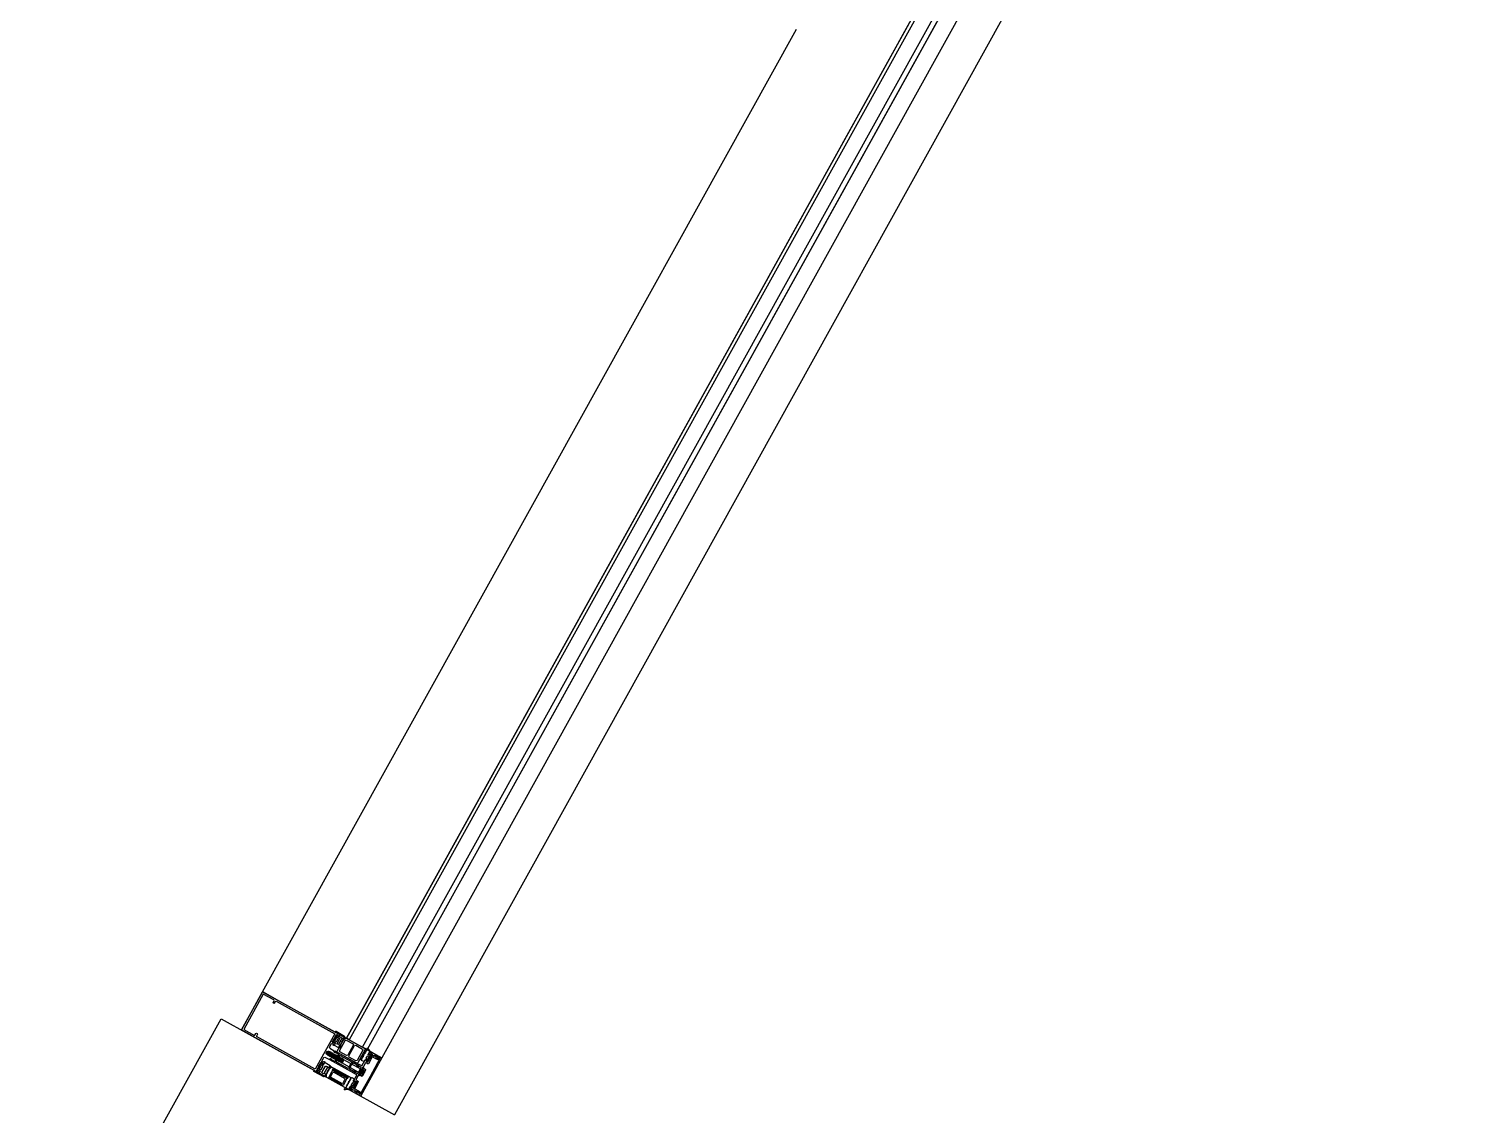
# Model space of a CAD drawing. Header units: metres. Extents: x 3.2 to 22.3, y 0.7 to 22.8.
# Drawn here: x 14.85 to 15.528, y 9.702 to 10.209 of the extents above; entities that cross this region are included whole.
import ezdxf

# ---------------------------------------------------------------- set-up
doc = ezdxf.new("R2010")
doc.units = ezdxf.units.M
doc.layers.add('ARREDI', color=9, linetype='Continuous')
doc.layers.add('PARETI_STRUTTURE', color=7, linetype='Continuous')

msp = doc.modelspace()

# ---------------------------------------------------------------- linework, layer by layer
at = {"layer": 'ARREDI'}
for points in [[(14.99807, 9.73756), (15.49622, 10.6362), (15.4976, 10.63544), (14.99944, 9.7368)], [(15.00564, 9.73336), (15.5038, 10.632), (15.50587, 10.63085), (15.00771, 9.73222)], [(14.9939, 9.73087), (14.99375, 9.73141), (14.99718, 9.73761), (14.99772, 9.73776), (15.00668, 9.7328), (15.00683, 9.73226), (15.00339, 9.72607), (15.00286, 9.72591)], [(14.99504, 9.73901), (14.99496, 9.73927)], [(14.98953, 9.72991), (14.98977, 9.73021), (14.98989, 9.73037), (14.98977, 9.73021)], [(14.99114, 9.73026), (14.99108, 9.73021), (14.991, 9.73011), (14.99092, 9.73), (14.99076, 9.72979), (14.99067, 9.72965), (14.99058, 9.72955), (14.99053, 9.72948), (14.99047, 9.72943)], [(14.99749, 9.73653), (14.99803, 9.73668), (15.00121, 9.73492), (15.00136, 9.73439), (14.99868, 9.72955), (14.99815, 9.72941), (14.99497, 9.73117), (14.99482, 9.73171)], [(14.99937, 9.72874), (14.9992, 9.72926), (15.00188, 9.7341), (15.00242, 9.73426), (15.00561, 9.73249), (15.00576, 9.73195), (15.00309, 9.72713), (15.00255, 9.72698)], [(14.9955, 9.72784), (14.99544, 9.72776), (14.99537, 9.72769), (14.99526, 9.72754), (14.99511, 9.72734), (14.99501, 9.72722), (14.99494, 9.72713), (14.99488, 9.72706)], [(14.9969, 9.7275), (14.99606, 9.72596)], [(14.99629, 9.72665), (14.9962, 9.72654), (14.99634, 9.72673), (14.99647, 9.72691), (14.99657, 9.72704), (14.99643, 9.72683)], [(15.00606, 9.72366), (15.00602, 9.72349), (15.00609, 9.72338), (15.00602, 9.72349)], [(15.00609, 9.72338), (15.00702, 9.72287)], [(14.99789, 9.71922), (14.99812, 9.71841), (14.9965, 9.71548), (14.98982, 9.71919), (14.99144, 9.72212), (14.99224, 9.72234)], [(14.99726, 9.71889), (14.99741, 9.71835), (14.99627, 9.71629), (14.99062, 9.71942), (14.99176, 9.72149), (14.9923, 9.72164)], [(15.00442, 9.72036), (15.00429, 9.72036), (15.00417, 9.72023), (15.00429, 9.72036)], [(15.00487, 9.72117), (15.00474, 9.72119), (15.00465, 9.72109), (15.00474, 9.72119)], [(15.00559, 9.7228), (15.00556, 9.72266), (15.00565, 9.72256), (15.00556, 9.72266)], [(15.00558, 9.72187), (15.00632, 9.72151)], [(15.00559, 9.7228), (15.00562, 9.72275), (15.0057, 9.72269), (15.00562, 9.72275)], [(15.00664, 9.72217), (15.00571, 9.72268)]]:
    msp.add_lwpolyline(points, close=True, dxfattribs=at)
for points in [[(14.94915, 9.74148), (14.95889, 9.75905)], [(14.96396, 9.754), (14.96388, 9.75426), (14.96435, 9.75512), (14.96428, 9.75538), (14.95928, 9.75816), (14.95013, 9.74162), (14.95512, 9.73886), (14.95538, 9.73894), (14.95587, 9.7398)], [(14.95889, 9.75905), (14.95915, 9.75913)], [(14.95915, 9.75913), (14.96552, 9.7556), (14.9929, 9.74042)], [(14.96456, 9.75388), (14.9643, 9.7538), (14.96395, 9.754)], [(14.96456, 9.75387), (14.96505, 9.75473), (14.96531, 9.75481), (14.99269, 9.73963)], [(14.94923, 9.74123), (14.94915, 9.74149)], [(14.9556, 9.7377), (14.94923, 9.74122)], [(14.98297, 9.72251), (14.9556, 9.73769)], [(14.95587, 9.73979), (14.95613, 9.73987), (14.95648, 9.73968)], [(14.95647, 9.73968), (14.95655, 9.73941), (14.95608, 9.73855), (14.95615, 9.73829)], [(14.98353, 9.72311), (14.95615, 9.73829)], [(14.99269, 9.73964), (14.98352, 9.72311)], [(14.99152, 9.73551), (14.99148, 9.73568), (14.99244, 9.7374), (14.9924, 9.73752), (14.99252, 9.73757), (14.99348, 9.73929)], [(14.9921, 9.73559), (14.99225, 9.73648), (14.99321, 9.73821), (14.99387, 9.7388)], [(14.99275, 9.73631), (14.99362, 9.73787)], [(14.99496, 9.73927), (14.9929, 9.74043), (14.99307, 9.74073)], [(14.99306, 9.74074), (14.99323, 9.74078)], [(14.99322, 9.74078), (14.99725, 9.73855)], [(14.99429, 9.7375), (14.99343, 9.73594)], [(14.99348, 9.73929), (14.99364, 9.73933), (14.9943, 9.73897)], [(14.99362, 9.73786), (14.99388, 9.73794)], [(14.99377, 9.73481), (14.99369, 9.73507), (14.99533, 9.73804)], [(14.99387, 9.7388), (14.99406, 9.73866)], [(14.99388, 9.73794), (14.99421, 9.73776)], [(14.99504, 9.73901), (14.99473, 9.73847), (14.99468, 9.73825), (14.99462, 9.73818), (14.99451, 9.73818), (14.99396, 9.73848), (14.99405, 9.73866)], [(14.9943, 9.73898), (14.99434, 9.73881), (14.99415, 9.73846), (14.99458, 9.73836)], [(14.99421, 9.73776), (14.99429, 9.73749)], [(14.99596, 9.73791), (14.99604, 9.73764), (14.9944, 9.73467)], [(14.9947, 9.73842), (14.99458, 9.73836)], [(14.99504, 9.739), (14.99471, 9.73842)], [(14.99534, 9.73803), (14.9956, 9.73811), (14.99596, 9.7379)], [(14.99651, 9.73707), (14.99635, 9.73728), (14.99682, 9.73764), (14.99696, 9.73778), (14.9973, 9.73839)], [(14.99644, 9.73646), (14.99641, 9.73661), (14.99776, 9.73741)], [(14.9965, 9.73708), (14.99758, 9.73771)], [(14.99725, 9.73855), (14.9973, 9.73839)], [(14.99758, 9.73772), (14.99776, 9.73741)], [(14.99539, 9.7282), (14.99576, 9.72838), (14.99593, 9.72779), (14.99573, 9.72822), (14.9957, 9.72815), (14.99567, 9.72807), (14.99559, 9.72787), (14.99555, 9.72776), (14.99543, 9.72752), (14.99528, 9.72716), (14.99518, 9.72694), (14.99514, 9.72683), (14.9951, 9.72673), (14.99507, 9.72663), (14.99503, 9.72655), (14.995, 9.72648), (14.995, 9.72633), (14.99509, 9.72643), (14.99559, 9.72711), (14.99502, 9.7263), (14.99508, 9.72636), (14.99517, 9.72647), (14.99569, 9.72719), (14.99541, 9.72679), (14.99621, 9.72799), (14.9962, 9.72787), (14.99614, 9.72782), (14.99608, 9.72775), (14.99603, 9.72766), (14.99593, 9.72754), (14.99583, 9.72739), (14.99569, 9.72719), (14.99587, 9.72752), (14.99598, 9.72768), (14.99605, 9.72777), (14.99612, 9.72786), (14.99587, 9.72773), (14.99583, 9.72767), (14.99577, 9.72761), (14.99561, 9.72741), (14.99546, 9.7272), (14.99536, 9.72708), (14.99527, 9.72697), (14.99522, 9.7269), (14.99498, 9.72671), (14.99435, 9.72706), (14.99373, 9.72741), (14.9931, 9.72775), (14.99284, 9.72818), (14.99295, 9.72851), (14.99305, 9.72875), (14.99317, 9.72912), (14.99322, 9.72931), (14.99324, 9.72939), (14.99353, 9.72923), (14.99263, 9.72779), (14.99274, 9.72793), (14.99279, 9.72802), (14.99286, 9.7281), (14.99293, 9.7282), (14.99307, 9.72841), (14.99329, 9.72872), (14.99345, 9.72893), (14.99352, 9.72903), (14.99363, 9.7292), (14.99368, 9.72927), (14.99374, 9.72932), (14.99333, 9.72906), (14.99329, 9.729), (14.99322, 9.72892), (14.99312, 9.72881), (14.99299, 9.72861), (14.99287, 9.72847), (14.99281, 9.72838), (14.99274, 9.72831), (14.99247, 9.72833), (14.99334, 9.72786), (14.99322, 9.7276), (14.99324, 9.72749), (14.99278, 9.72665), (14.99264, 9.72661), (14.9911, 9.72746), (14.99282, 9.72673), (14.99318, 9.72738), (14.99311, 9.72765), (14.9927, 9.72788), (14.99252, 9.72776), (14.99253, 9.72798), (14.99207, 9.72823), (14.99189, 9.7281), (14.99191, 9.72831), (14.99146, 9.72856), (14.99128, 9.72844), (14.99128, 9.72866), (14.99084, 9.72891), (14.99066, 9.72878), (14.99067, 9.72901), (14.99021, 9.72926), (14.99003, 9.72913), (14.99005, 9.72935), (14.9896, 9.7296), (14.98942, 9.72948), (14.98942, 9.72969), (14.98881, 9.73003), (14.98866, 9.73058), (14.98907, 9.73133), (14.9896, 9.73148), (14.98992, 9.73131), (14.9901, 9.73144), (14.99009, 9.73121), (14.99053, 9.73096), (14.99073, 9.73109), (14.99071, 9.73087), (14.99116, 9.73062), (14.99134, 9.73074), (14.99132, 9.73053), (14.99178, 9.73028), (14.99196, 9.73041), (14.99195, 9.73019), (14.99239, 9.72994), (14.99257, 9.73006), (14.99257, 9.72984), (14.99302, 9.72959), (14.9932, 9.72971), (14.99318, 9.72949), (14.99364, 9.72924), (14.99382, 9.72937), (14.99385, 9.72897), (14.99385, 9.72904), (14.99416, 9.72888)], [(14.98874, 9.73015), (14.98915, 9.73089), (14.98945, 9.7314), (14.98949, 9.73148), (14.98915, 9.73089), (14.98872, 9.73103), (14.98949, 9.73148), (14.98995, 9.73123)], [(14.98874, 9.73015), (14.98873, 9.73103), (14.98949, 9.73149)], [(14.98999, 9.73116), (14.98996, 9.73123), (14.98992, 9.73114), (14.98921, 9.72988), (14.98874, 9.73014), (14.98873, 9.73103)], [(14.98996, 9.73123), (14.98992, 9.73115), (14.98921, 9.72988), (14.98874, 9.73015), (14.98945, 9.73141), (14.98949, 9.73149), (14.98999, 9.7312), (14.99036, 9.73098)], [(14.98915, 9.73089), (14.9894, 9.73022)], [(14.98957, 9.72979), (14.98951, 9.72994), (14.98947, 9.73004), (14.9894, 9.73022), (14.98996, 9.73123)], [(14.98947, 9.73004), (14.98953, 9.73018), (14.9896, 9.73035), (14.98969, 9.73057), (14.98979, 9.73078), (14.98983, 9.73089), (14.9899, 9.73096)], [(14.98985, 9.73081), (14.98986, 9.73074), (14.98982, 9.73063), (14.98975, 9.73047), (14.98959, 9.73003), (14.98967, 9.73033), (14.98977, 9.73058), (14.98981, 9.7307)], [(14.98999, 9.72948), (14.98964, 9.72968), (14.99036, 9.73098), (14.99032, 9.7309)], [(14.98995, 9.73089), (14.98989, 9.73069), (14.98984, 9.73053), (14.98977, 9.73031), (14.98974, 9.73019), (14.98968, 9.73)], [(14.98973, 9.72987), (14.9898, 9.72996), (14.99026, 9.73063), (14.99047, 9.73092), (14.99058, 9.73106)], [(14.99061, 9.73103), (14.99056, 9.73098), (14.9905, 9.7309), (14.99043, 9.73081), (14.9903, 9.73062), (14.98984, 9.72995), (14.98973, 9.72987)], [(14.98996, 9.73117), (14.98998, 9.73107), (14.98996, 9.73114), (14.98997, 9.73104), (14.98996, 9.73111), (14.98996, 9.731), (14.98994, 9.73109), (14.98996, 9.73096), (14.98993, 9.73104), (14.98993, 9.73092), (14.98991, 9.731), (14.9899, 9.73084), (14.98986, 9.73074), (14.98989, 9.73091), (14.98987, 9.731), (14.9899, 9.73106)], [(14.98989, 9.73036), (14.9901, 9.73064), (14.99015, 9.73071), (14.99021, 9.73077), (14.99028, 9.73085)], [(14.99002, 9.73053), (14.98989, 9.73037)], [(14.98996, 9.73123), (14.99036, 9.73098), (14.99032, 9.73089)], [(14.99058, 9.73068), (14.99052, 9.73062), (14.99048, 9.73056), (14.9904, 9.73047), (14.99033, 9.73037), (14.99018, 9.73018), (14.99007, 9.73003), (14.98998, 9.72993)], [(14.99, 9.72918), (14.99002, 9.72925), (14.99005, 9.72932), (14.99009, 9.7294), (14.99011, 9.7295), (14.99016, 9.72959), (14.9902, 9.72971), (14.9903, 9.72993), (14.99046, 9.73029), (14.99056, 9.73052), (14.9906, 9.73062), (14.99064, 9.73073), (14.99067, 9.73083), (14.99071, 9.73091), (14.99074, 9.73098)], [(14.9901, 9.73064), (14.99002, 9.73053)], [(14.99021, 9.73078), (14.9901, 9.73064)], [(14.99012, 9.7292), (14.99016, 9.72927), (14.99023, 9.72936), (14.99028, 9.72944), (14.99042, 9.72963), (14.99058, 9.72984), (14.99088, 9.73029), (14.99109, 9.73058), (14.9912, 9.73072)], [(14.9912, 9.73065), (14.99114, 9.73058), (14.99107, 9.7305), (14.99102, 9.7304), (14.99095, 9.73031), (14.9908, 9.7301), (14.99057, 9.72978), (14.99037, 9.72949), (14.99031, 9.72939), (14.99024, 9.72932), (14.99019, 9.72924), (14.99014, 9.72918)], [(14.99088, 9.73049), (14.99084, 9.73044), (14.99079, 9.73037), (14.99062, 9.73017), (14.99047, 9.72996), (14.99037, 9.72983), (14.99029, 9.72973), (14.99023, 9.72966), (14.99018, 9.7296)], [(14.99035, 9.73282), (14.9902, 9.73336), (14.99111, 9.73501)], [(14.99028, 9.73085), (14.99021, 9.73078)], [(14.99034, 9.73283), (14.9924, 9.73169)], [(14.99069, 9.73052), (14.99059, 9.73023), (14.99051, 9.73002), (14.99044, 9.72983), (14.99034, 9.72954)], [(14.99069, 9.73118), (14.9904, 9.73096)], [(14.99063, 9.72883), (14.99064, 9.7289), (14.99067, 9.72897), (14.99071, 9.72905), (14.99074, 9.72915), (14.99078, 9.72925), (14.99082, 9.72936), (14.99092, 9.72958), (14.99108, 9.72994), (14.99118, 9.73018), (14.99122, 9.73029), (14.99131, 9.73048), (14.99133, 9.73057)], [(14.99073, 9.73073), (14.99078, 9.73114)], [(14.99073, 9.7307), (14.99073, 9.73077), (14.99104, 9.73061)], [(14.99189, 9.72862), (14.99176, 9.72991), (14.99171, 9.72986), (14.99162, 9.72976), (14.99154, 9.72965), (14.99139, 9.72944), (14.99129, 9.72932), (14.99121, 9.72921), (14.99115, 9.72914), (14.99081, 9.72889), (14.99092, 9.72905), (14.99099, 9.72914), (14.99106, 9.72923), (14.9912, 9.72944), (14.99142, 9.72976), (14.99158, 9.72997), (14.99165, 9.73007), (14.99176, 9.73023), (14.99181, 9.7303), (14.99187, 9.73036), (14.99146, 9.73009), (14.99141, 9.73002), (14.99124, 9.72983), (14.99109, 9.72962), (14.99099, 9.72949), (14.99091, 9.72938), (14.99085, 9.72931), (14.99074, 9.72886), (14.9908, 9.72893), (14.99091, 9.72909), (14.99098, 9.72919), (14.99106, 9.72929), (14.9912, 9.72951), (14.99137, 9.72973), (14.99151, 9.72994), (14.99159, 9.73005), (14.99164, 9.73014), (14.99171, 9.73023), (14.99198, 9.73003), (14.99198, 9.73001), (14.99198, 9.73008), (14.99227, 9.72992), (14.99256, 9.73015)], [(14.99104, 9.73061), (14.99095, 9.73055)], [(14.99131, 9.73018), (14.99128, 9.7301), (14.99124, 9.72998), (14.99119, 9.72982), (14.9911, 9.72958), (14.99103, 9.72941), (14.99099, 9.72929), (14.99096, 9.72922), (14.99095, 9.72914)], [(14.99131, 9.73084), (14.99102, 9.73061)], [(14.99111, 9.73503), (14.99128, 9.73507), (14.99186, 9.73475)], [(14.9912, 9.73065), (14.99129, 9.73076)], [(14.99125, 9.72849), (14.99126, 9.72856), (14.99129, 9.72862), (14.99133, 9.72871), (14.99136, 9.72881), (14.9914, 9.7289), (14.99146, 9.72901), (14.99156, 9.72925), (14.99171, 9.7296), (14.99181, 9.72983), (14.99185, 9.72994), (14.99189, 9.73004), (14.99192, 9.73014), (14.99196, 9.73022), (14.99199, 9.73029)], [(14.99136, 9.73065), (14.99133, 9.73056)], [(14.99136, 9.73038), (14.9914, 9.7308)], [(14.99136, 9.73034), (14.99136, 9.73043), (14.99166, 9.73026)], [(14.99235, 9.7352), (14.99218, 9.73515), (14.99153, 9.73551)], [(14.99167, 9.73026), (14.99157, 9.73021)], [(14.99194, 9.73049), (14.99165, 9.73027)], [(14.99187, 9.73474), (14.99191, 9.73459), (14.9918, 9.73438)], [(14.99184, 9.73422), (14.9918, 9.73437)], [(14.99215, 9.73405), (14.99185, 9.73421)], [(14.99232, 9.73552), (14.9921, 9.7356)], [(14.99232, 9.73409), (14.99215, 9.73405)], [(14.99229, 9.73125), (14.99231, 9.73132), (14.99243, 9.73156)], [(14.99237, 9.73123), (14.99236, 9.73102), (14.9923, 9.73124)], [(14.99287, 9.73509), (14.99231, 9.73409)], [(14.99232, 9.73552), (14.99242, 9.73569), (14.99297, 9.73538), (14.99301, 9.73533), (14.993, 9.73522), (14.99285, 9.73505), (14.99247, 9.73438)], [(14.99235, 9.73519), (14.99253, 9.73554), (14.99285, 9.73524)], [(14.9924, 9.73097), (14.99236, 9.73102)], [(14.99237, 9.73123), (14.99238, 9.7313)], [(14.99238, 9.7313), (14.9925, 9.73152)], [(14.9924, 9.7317), (14.99244, 9.73156)], [(14.99269, 9.73083), (14.99262, 9.73085), (14.9924, 9.73097), (14.99267, 9.73087)], [(14.99256, 9.73413), (14.99248, 9.73439)], [(14.9925, 9.73152), (14.99264, 9.73156)], [(14.99474, 9.73436), (14.99468, 9.73378), (14.99464, 9.73358), (14.99443, 9.73322), (14.99426, 9.73318), (14.99255, 9.73412)], [(14.99263, 9.73156), (15.0038, 9.72537)], [(14.99273, 9.73086), (14.99266, 9.73087)], [(14.99294, 9.73091), (14.99271, 9.73084), (14.99293, 9.73092)], [(14.99284, 9.73605), (14.99276, 9.73632)], [(14.99317, 9.73587), (14.99283, 9.73605)], [(14.99284, 9.73523), (14.99287, 9.73509)], [(14.99293, 9.73093), (14.993, 9.73091)], [(14.99295, 9.73091), (14.99302, 9.7309)], [(14.99407, 9.72741), (14.99408, 9.72749), (14.99411, 9.72756), (14.99415, 9.72769), (14.99422, 9.72785), (14.9943, 9.72809), (14.99436, 9.72826), (14.9944, 9.72837), (14.99447, 9.72862), (14.99447, 9.7287), (14.9951, 9.72856), (14.99507, 9.72849), (14.99503, 9.72841), (14.99501, 9.72831), (14.99496, 9.72822), (14.99492, 9.72811), (14.99482, 9.72787), (14.99467, 9.72752), (14.99457, 9.72729), (14.99452, 9.72717), (14.99448, 9.72708), (14.99445, 9.72698), (14.99441, 9.7269), (14.99438, 9.72683), (14.99432, 9.72665), (14.99431, 9.72669), (14.9944, 9.72665), (14.995, 9.72689), (14.99488, 9.72819), (14.99483, 9.72812), (14.99475, 9.72803), (14.99466, 9.72792), (14.99451, 9.72772), (14.9944, 9.72758), (14.99433, 9.72749), (14.99427, 9.72742), (14.99388, 9.72711), (14.99394, 9.72717), (14.99399, 9.72724), (14.99405, 9.72732), (14.99419, 9.72751), (14.99433, 9.72772), (14.99455, 9.72804), (14.99462, 9.72842), (14.99458, 9.72836), (14.99453, 9.7283), (14.99436, 9.7281), (14.99421, 9.72789), (14.99411, 9.72777), (14.99403, 9.72766), (14.99397, 9.72759), (14.99386, 9.72713), (14.99391, 9.7272), (14.99402, 9.72737), (14.99409, 9.72746), (14.99418, 9.72756), (14.99432, 9.72778), (14.99448, 9.72801), (14.99462, 9.72821), (14.9947, 9.72832), (14.99476, 9.72841), (14.99483, 9.72851), (14.99445, 9.72845), (14.99411, 9.72865), (14.99447, 9.72865), (14.99443, 9.72911), (14.99427, 9.72935), (14.99446, 9.7301), (14.99302, 9.7309), (14.99455, 9.73006), (14.99459, 9.72992), (14.99413, 9.72907), (14.99402, 9.72904), (14.99323, 9.72948), (14.993, 9.72928), (14.99323, 9.72934), (14.99318, 9.7298), (14.993, 9.72928), (14.99385, 9.72926), (14.9938, 9.7291), (14.99371, 9.7289), (14.99367, 9.72879), (14.99357, 9.72857), (14.99342, 9.72821), (14.99332, 9.72797), (14.99327, 9.72787), (14.99324, 9.72776), (14.9932, 9.72768), (14.99317, 9.72758), (14.99347, 9.72783), (14.99365, 9.72837), (14.99372, 9.72853), (14.99364, 9.72889), (14.99359, 9.72884), (14.99352, 9.72875), (14.99342, 9.72863), (14.99328, 9.72843), (14.99317, 9.7283), (14.9931, 9.7282), (14.99303, 9.72813), (14.99299, 9.72807), (14.99441, 9.72903), (14.99436, 9.72898), (14.99431, 9.72892), (14.99425, 9.72885), (14.99413, 9.72868), (14.99406, 9.72858), (14.99392, 9.72837), (14.9937, 9.72805), (14.99355, 9.72785), (14.99348, 9.72776), (14.99342, 9.72766), (14.99336, 9.72758), (14.99331, 9.72751), (14.99324, 9.72748), (14.99328, 9.72755), (14.99335, 9.72763), (14.9934, 9.72771), (14.99354, 9.72791), (14.99369, 9.72811), (14.994, 9.72856), (14.99407, 9.72867), (14.99414, 9.72875), (14.99421, 9.72885), (14.99427, 9.72935), (14.99401, 9.72927)], [(14.99343, 9.73595), (14.99316, 9.73587)], [(14.9944, 9.73468), (14.99413, 9.7346), (14.99377, 9.73481)], [(14.99474, 9.73436), (14.99499, 9.73435), (14.99502, 9.73309)], [(14.99538, 9.73311), (14.99502, 9.73309)], [(14.99533, 9.73467), (14.99537, 9.7331)], [(14.99534, 9.73467), (14.99548, 9.73472), (14.99562, 9.73477)], [(14.99571, 9.73494), (14.99561, 9.73476)], [(14.99567, 9.73507), (14.99563, 9.73521), (14.99573, 9.73538)], [(14.99567, 9.73508), (14.99571, 9.73494)], [(14.99572, 9.73538), (14.99586, 9.73542), (14.996, 9.73546)], [(14.996, 9.73546), (14.99604, 9.73554), (14.99609, 9.73563)], [(14.99606, 9.73576), (14.99601, 9.7359), (14.99611, 9.73607)], [(14.99605, 9.73577), (14.99609, 9.73563)], [(14.99611, 9.73607), (14.99624, 9.73611), (14.99638, 9.73615)], [(14.99648, 9.73633), (14.99638, 9.73615)], [(14.99644, 9.73647), (14.99648, 9.73633)], [(15.00624, 9.72999), (15.00634, 9.73016)], [(15.00661, 9.73024), (15.00647, 9.7302), (15.00634, 9.73016)], [(15.00666, 9.73055), (15.0067, 9.73041), (15.00661, 9.73024)], [(15.00662, 9.73068), (15.00672, 9.73085)], [(15.00667, 9.73054), (15.00663, 9.73068)], [(15.00672, 9.73084), (15.00686, 9.73089), (15.007, 9.73093)], [(15.00704, 9.73124), (15.00709, 9.7311), (15.00699, 9.73093)], [(15.00701, 9.73137), (15.0071, 9.73154)], [(15.00705, 9.73123), (15.00701, 9.73136)], [(15.0071, 9.73153), (15.00724, 9.73157), (15.00738, 9.73162)], [(15.00751, 9.73201), (15.00747, 9.73179), (15.00737, 9.73162)], [(15.00752, 9.73201), (15.00791, 9.73308)], [(15.00791, 9.73307), (15.00813, 9.7331), (15.00837, 9.73224), (15.00894, 9.73155)], [(15.00892, 9.72974), (15.00881, 9.72953), (15.00826, 9.72984), (15.0082, 9.72994), (15.00821, 9.73002), (15.00838, 9.73017), (15.00899, 9.7313)], [(15.00833, 9.73011), (15.00866, 9.7307)], [(15.00867, 9.7307), (15.00893, 9.73077)], [(15.01081, 9.72929), (15.01071, 9.72935), (15.00981, 9.73046), (15.00884, 9.731), (15.00909, 9.73145), (15.01452, 9.72843)], [(15.01084, 9.72921), (15.01067, 9.72928), (15.00973, 9.73032), (15.00892, 9.73077)], [(15.00894, 9.73155), (15.009, 9.7313)], [(14.98428, 9.72245), (14.98424, 9.72262), (14.9852, 9.72434), (14.98516, 9.72447), (14.98528, 9.72451), (14.98624, 9.72623)], [(14.98508, 9.72247), (14.98486, 9.72254), (14.98501, 9.72343), (14.98596, 9.72515), (14.98664, 9.72575)], [(14.98551, 9.72325), (14.98637, 9.72481)], [(14.98705, 9.72444), (14.98619, 9.72288)], [(14.98624, 9.72623), (14.9864, 9.72627), (14.98706, 9.72591)], [(14.98638, 9.7248), (14.98664, 9.72489)], [(14.98665, 9.72672), (14.98661, 9.72688), (14.98752, 9.72854)], [(14.98663, 9.72574), (14.98681, 9.7256), (14.98671, 9.72543), (14.98727, 9.72513), (14.98735, 9.72512), (14.98744, 9.72518), (14.98749, 9.72541)], [(14.98664, 9.72488), (14.98697, 9.7247)], [(14.98739, 9.72644), (14.98724, 9.7264), (14.98665, 9.72672)], [(14.98668, 9.72149), (14.98832, 9.72446)], [(14.98706, 9.72592), (14.9871, 9.72575), (14.98691, 9.7254), (14.98734, 9.72531)], [(14.98696, 9.7247), (14.98705, 9.72444)], [(14.98747, 9.72536), (14.98734, 9.7253)], [(14.98739, 9.72644), (14.98752, 9.72665)], [(14.98802, 9.72636), (14.98747, 9.72536), (14.98786, 9.72607)], [(14.98752, 9.72854), (14.98806, 9.72869), (14.99011, 9.72756)], [(14.98752, 9.72665), (14.98768, 9.72669)], [(14.98918, 9.72399), (14.98754, 9.72102)], [(14.98768, 9.72669), (14.98798, 9.72652)], [(14.98786, 9.72606), (14.98812, 9.72614), (14.99053, 9.72481), (14.99058, 9.72466), (14.99037, 9.72428), (14.99024, 9.72414), (14.98976, 9.72378)], [(14.98799, 9.72653), (14.98803, 9.72636)], [(14.98832, 9.72446), (14.98859, 9.72454)], [(14.98859, 9.72455), (14.9891, 9.72425)], [(14.9891, 9.72425), (14.98918, 9.72399)], [(14.98941, 9.72979), (14.98921, 9.72988), (14.98941, 9.72979), (14.98941, 9.72946)], [(14.98964, 9.72967), (14.98945, 9.72947), (14.98938, 9.72947)], [(14.98957, 9.72979), (14.98956, 9.72969), (14.98941, 9.72946)], [(14.98954, 9.72956), (14.98945, 9.72947)], [(14.98972, 9.72986), (14.98951, 9.72958), (14.98953, 9.72992)], [(14.98959, 9.73004), (14.98953, 9.72988), (14.98957, 9.73011)], [(14.98998, 9.72993), (14.98982, 9.72976), (14.98955, 9.72956)], [(14.98976, 9.72984), (14.98955, 9.72957)], [(14.98983, 9.72976), (14.98976, 9.7297), (14.98969, 9.72965)], [(14.98991, 9.72358), (14.98977, 9.72379)], [(14.98991, 9.72359), (14.991, 9.72422), (14.99118, 9.72392), (14.98983, 9.72311)], [(14.98999, 9.72952), (14.98995, 9.72911)], [(14.99003, 9.72907), (14.98996, 9.72907)], [(14.99003, 9.72907), (14.99033, 9.72929)], [(14.99025, 9.7276), (14.99011, 9.72756)], [(14.99037, 9.72783), (14.99024, 9.7276)], [(14.99061, 9.72913), (14.99031, 9.7293)], [(14.99031, 9.72756), (14.99043, 9.72779)], [(14.99035, 9.72742), (14.99031, 9.72756)], [(15.00151, 9.72125), (14.99035, 9.72743)], [(14.99038, 9.72784), (14.99043, 9.72788), (14.99065, 9.72795), (14.99049, 9.72784)], [(14.99044, 9.72779), (14.99049, 9.72783)], [(14.99061, 9.72918), (14.99057, 9.72876)], [(14.99065, 9.72872), (14.99058, 9.72872)], [(14.99066, 9.72872), (14.99095, 9.72894)], [(14.99066, 9.72795), (14.99073, 9.72793), (14.99099, 9.72775)], [(14.99077, 9.72883), (14.99081, 9.72889)], [(14.99124, 9.72879), (14.99093, 9.72895)], [(14.99106, 9.72752), (14.99099, 9.72776)], [(14.9911, 9.72746), (14.99106, 9.72751)], [(14.99124, 9.72883), (14.9912, 9.72842)], [(14.99127, 9.72837), (14.9912, 9.72837)], [(14.99161, 9.72997), (14.99159, 9.72987), (14.99153, 9.72973), (14.99148, 9.72957), (14.99139, 9.72934), (14.99134, 9.72921), (14.99131, 9.72911), (14.99128, 9.72902)], [(14.99128, 9.72838), (14.99157, 9.7286)], [(14.99138, 9.72848), (14.99144, 9.72855)], [(14.99213, 9.7298), (14.99209, 9.72975), (14.99203, 9.72968), (14.99187, 9.72948), (14.99171, 9.72927), (14.99162, 9.72915), (14.99153, 9.72904), (14.99148, 9.72897), (14.99142, 9.72891)], [(14.99145, 9.72855), (14.99149, 9.72862), (14.99156, 9.7287), (14.99161, 9.72879), (14.99168, 9.72888), (14.99182, 9.72909), (14.99206, 9.72941), (14.9922, 9.72962), (14.99226, 9.72972)], [(14.99898, 9.71972), (14.99836, 9.71861), (14.99813, 9.71941), (14.99228, 9.72266), (14.99148, 9.72244), (14.9921, 9.72355)], [(14.99186, 9.72844), (14.99156, 9.72861)], [(14.99192, 9.72979), (14.99189, 9.72969), (14.99184, 9.72956), (14.99178, 9.72938), (14.99164, 9.72904), (14.99161, 9.72894), (14.99159, 9.72886)], [(14.99239, 9.72957), (14.99233, 9.72951), (14.99226, 9.72942), (14.99216, 9.72931), (14.99201, 9.7291), (14.99191, 9.72896), (14.99183, 9.72886), (14.99178, 9.72879), (14.99172, 9.72874)], [(14.99186, 9.72849), (14.99182, 9.72807)], [(14.9919, 9.72803), (14.99183, 9.72803)], [(14.99187, 9.72814), (14.99189, 9.72821), (14.99191, 9.72828), (14.99196, 9.72836), (14.99198, 9.72846), (14.99203, 9.72856), (14.99207, 9.72867), (14.99216, 9.72889), (14.99232, 9.72925), (14.99243, 9.72949), (14.99247, 9.7296), (14.99255, 9.72979), (14.99258, 9.72988), (14.99261, 9.72995)], [(14.9919, 9.72803), (14.9922, 9.72825)], [(14.99199, 9.72817), (14.99204, 9.72824), (14.99215, 9.7284), (14.99222, 9.7285), (14.99231, 9.7286), (14.99245, 9.72882), (14.99261, 9.72904), (14.99275, 9.72925), (14.99283, 9.72936), (14.99289, 9.72944), (14.99296, 9.72954), (14.99307, 9.72968)], [(14.99201, 9.72815), (14.99207, 9.72822)], [(14.99201, 9.7234), (14.9989, 9.71958)], [(14.99276, 9.72946), (14.99271, 9.7294), (14.99266, 9.72933), (14.99249, 9.72914), (14.99234, 9.72893), (14.99224, 9.72881), (14.99216, 9.72869), (14.9921, 9.72862), (14.99205, 9.72857)], [(14.99316, 9.72972), (14.99311, 9.72967), (14.99306, 9.72961), (14.993, 9.72954), (14.99295, 9.72946), (14.99288, 9.72937), (14.99282, 9.72928), (14.99267, 9.72907), (14.99245, 9.72875), (14.99231, 9.72854), (14.99224, 9.72844), (14.99217, 9.72836), (14.99211, 9.72828), (14.99207, 9.72822)], [(14.99899, 9.71973), (14.9921, 9.72355)], [(14.99248, 9.7281), (14.99218, 9.72826)], [(14.99229, 9.72992), (14.99219, 9.72986)], [(14.99256, 9.72949), (14.99246, 9.7292), (14.99238, 9.72899), (14.99231, 9.72879), (14.99226, 9.72867), (14.99224, 9.72857), (14.99221, 9.7285)], [(14.99253, 9.73007), (14.99249, 9.73001), (14.99244, 9.72996), (14.99238, 9.72989), (14.99227, 9.72972)], [(14.99232, 9.72825), (14.99248, 9.72833)], [(14.99242, 9.72803), (14.99233, 9.72822)], [(14.99271, 9.72885), (14.99257, 9.72868), (14.99249, 9.72857), (14.99238, 9.72843)], [(14.99322, 9.7276), (14.99243, 9.72803)], [(14.99248, 9.72814), (14.99244, 9.72773)], [(14.99323, 9.7296), (14.99321, 9.72953), (14.99318, 9.72945), (14.99309, 9.72925), (14.99305, 9.72914), (14.99296, 9.72892), (14.9928, 9.72856), (14.99271, 9.72832), (14.99265, 9.72821), (14.99261, 9.72811), (14.99258, 9.72802), (14.99254, 9.72793), (14.99251, 9.72786), (14.99245, 9.72768), (14.99282, 9.72791), (14.99261, 9.72782), (14.99348, 9.72921), (14.99385, 9.72901), (14.99381, 9.72945), (14.99323, 9.7296)], [(14.99282, 9.72674), (14.99255, 9.72665)], [(14.9926, 9.72966), (14.99261, 9.72973), (14.99291, 9.72957)], [(14.99261, 9.72969), (14.99265, 9.73011)], [(14.99271, 9.72885), (14.99284, 9.72902), (14.99292, 9.72911), (14.99303, 9.72925)], [(14.99376, 9.72698), (14.99374, 9.72711), (14.99377, 9.72716), (14.99379, 9.72723), (14.99382, 9.72732), (14.99385, 9.72741), (14.99389, 9.72751), (14.99395, 9.72762), (14.99404, 9.72786), (14.9942, 9.72822), (14.99429, 9.72846), (14.99434, 9.72855), (14.99438, 9.72866), (14.99442, 9.72875), (14.99445, 9.72884), (14.99415, 9.72869), (14.99362, 9.72788), (14.99344, 9.72756), (14.99311, 9.7278), (14.99306, 9.72738)], [(14.99314, 9.72734), (14.99307, 9.72734)], [(14.99315, 9.72753), (14.99312, 9.72745)], [(14.99386, 9.72881), (14.9939, 9.72867), (14.99397, 9.72769), (14.99438, 9.72724), (14.99503, 9.72869), (14.99499, 9.72863), (14.99493, 9.72857), (14.99487, 9.72851), (14.99482, 9.72842), (14.99476, 9.72835), (14.99395, 9.72755), (14.99344, 9.72662), (14.99342, 9.7264)], [(14.99905, 9.7234), (14.99891, 9.72336), (14.99343, 9.7264)], [(14.99373, 9.72745), (14.99369, 9.72703)], [(14.99377, 9.72699), (14.99406, 9.72722)], [(14.99502, 9.72946), (14.99445, 9.72844)], [(14.99538, 9.72799), (14.99531, 9.72789), (14.99517, 9.72768), (14.99494, 9.72736), (14.9948, 9.72716), (14.99473, 9.72706), (14.99467, 9.72697), (14.9946, 9.72689), (14.99455, 9.72682), (14.99451, 9.72677)], [(14.99456, 9.72721), (14.99462, 9.72728), (14.99469, 9.72737), (14.99477, 9.72748), (14.99491, 9.72766), (14.99502, 9.7278), (14.9951, 9.72791), (14.99517, 9.72798)], [(14.99505, 9.7281), (14.99495, 9.72781), (14.99487, 9.7276), (14.9948, 9.72741), (14.9947, 9.72712)], [(14.99505, 9.72876), (14.99476, 9.72854)], [(14.99585, 9.72614), (14.99606, 9.72597), (15.00421, 9.72144), (15.00506, 9.72298), (14.9969, 9.7275), (14.99674, 9.72756), (14.99587, 9.72752), (14.99578, 9.727), (14.99587, 9.72725), (14.99593, 9.7274), (14.99598, 9.72756), (14.99601, 9.72763), (14.99632, 9.72775), (14.9953, 9.72654), (14.99549, 9.72643), (14.99553, 9.72651), (14.99535, 9.72656), (14.9953, 9.72654), (14.99549, 9.72642), (14.996, 9.72736), (14.99591, 9.72723), (14.99577, 9.72705), (14.99567, 9.72691), (14.9956, 9.72683), (14.99549, 9.72669), (14.99559, 9.72619), (14.9956, 9.7264), (14.99584, 9.72652), (14.99591, 9.72659), (14.99624, 9.72703), (14.99635, 9.72717), (14.99645, 9.72728), (14.99662, 9.72745), (14.99657, 9.72738), (14.9965, 9.72728), (14.9964, 9.72716), (14.99627, 9.72698), (14.99607, 9.72669), (14.99594, 9.72651), (14.99586, 9.72638), (14.99579, 9.7263), (14.99588, 9.72634), (14.99603, 9.72784), (14.99565, 9.72834), (14.99561, 9.72829), (14.99555, 9.72823), (14.9955, 9.72816), (14.99539, 9.72799), (14.99502, 9.7263), (14.99498, 9.72676), (14.99501, 9.7263), (14.99494, 9.7263)], [(14.99502, 9.72945), (14.9952, 9.72947), (15.00064, 9.72645)], [(14.9951, 9.72831), (14.99514, 9.72872)], [(14.9951, 9.72827), (14.9951, 9.72835), (14.9954, 9.72819)], [(14.99541, 9.72819), (14.99531, 9.72813)], [(14.99549, 9.72642), (14.99559, 9.72634), (14.99558, 9.72608), (14.99579, 9.72606)], [(14.99562, 9.72651), (14.99563, 9.72656), (14.99566, 9.72663), (14.99568, 9.72672), (14.99573, 9.72684), (14.99579, 9.72699)], [(14.99596, 9.72622), (14.99587, 9.72612), (14.9958, 9.72606)], [(14.9961, 9.72642), (14.99597, 9.72626), (14.9959, 9.72618)], [(14.99594, 9.72622), (14.99602, 9.72629)], [(14.996, 9.72735), (14.99606, 9.72742), (14.99613, 9.7275)], [(14.99629, 9.72806), (14.99601, 9.72785)], [(14.99601, 9.72632), (14.99609, 9.72637), (14.99619, 9.72654), (14.99613, 9.72643)], [(14.99627, 9.72806), (14.99637, 9.72802), (14.99634, 9.72764)], [(14.99665, 9.72714), (14.99661, 9.72702), (14.99654, 9.72684)], [(14.99677, 9.72744), (14.99675, 9.72739), (14.99673, 9.72732), (14.99668, 9.72719), (14.99663, 9.72707), (14.99656, 9.72689)], [(14.99657, 9.72704), (14.99665, 9.72715), (14.99657, 9.72701)], [(14.99662, 9.7275), (14.99667, 9.72754)], [(14.99665, 9.72715), (14.99668, 9.72723), (14.9967, 9.7273), (14.99672, 9.72736)], [(14.99665, 9.72715), (14.9967, 9.7272), (14.99665, 9.72713)], [(14.9967, 9.72754), (14.99675, 9.7276)], [(14.99677, 9.72729), (14.99673, 9.72723)], [(14.99936, 9.72438), (14.99928, 9.72382), (14.99904, 9.72339)], [(15.00002, 9.72555), (14.99936, 9.72438)], [(14.99953, 9.72301), (14.99948, 9.72315), (14.9998, 9.72374)], [(14.99986, 9.72436), (14.99981, 9.72374)], [(15.00028, 9.72511), (14.99989, 9.7243)], [(15.00045, 9.72591), (15.00002, 9.72555)], [(15.00078, 9.7255), (15.00028, 9.72511)], [(15.00063, 9.72646), (15.00068, 9.72632), (15.00045, 9.72592)], [(15.0011, 9.72608), (15.00078, 9.72549)], [(15.0011, 9.72608), (15.00124, 9.72612), (15.00309, 9.72509)], [(15.00284, 9.72446), (15.00288, 9.72453)], [(15.00293, 9.7242), (15.00285, 9.72447)], [(15.00289, 9.72453), (15.00315, 9.72461)], [(15.00342, 9.72392), (15.00292, 9.7242)], [(15.00308, 9.7251), (15.00312, 9.72496), (15.00302, 9.7248)], [(15.00307, 9.72465), (15.00303, 9.72479)], [(15.00315, 9.72462), (15.00333, 9.72452), (15.00306, 9.72466)], [(15.00346, 9.72456), (15.00332, 9.72452)], [(15.00345, 9.72455), (15.00334, 9.72451)], [(15.0048, 9.72414), (15.00488, 9.72388), (15.00336, 9.72113)], [(15.00369, 9.72401), (15.00342, 9.72392)], [(15.00379, 9.72516), (15.00346, 9.72456), (15.00383, 9.72524)], [(15.00391, 9.72442), (15.00369, 9.724)], [(15.00379, 9.72029), (15.00582, 9.72394)], [(15.0038, 9.72538), (15.00384, 9.72524)], [(15.0038, 9.72515), (15.00406, 9.72523)], [(15.00581, 9.72395), (15.00593, 9.72397), (15.00395, 9.72042), (15.00383, 9.72018), (15.004, 9.72008), (15.00412, 9.72032), (15.00609, 9.72388), (15.00593, 9.72397), (15.00609, 9.72388), (15.00597, 9.72364), (15.004, 9.72008), (15.00383, 9.72018), (15.0058, 9.72374), (15.00593, 9.72397)], [(15.00392, 9.72441), (15.00419, 9.72449), (15.00481, 9.72414)], [(15.00531, 9.72463), (15.0052, 9.7246), (15.00406, 9.72523)], [(15.0061, 9.72388), (15.00613, 9.72377), (15.0041, 9.72012)], [(15.00513, 9.72716), (15.00505, 9.72743), (15.00435, 9.72781)], [(15.01374, 9.72806), (15.00913, 9.71972), (15.00451, 9.71139)], [(15.00699, 9.72604), (15.00489, 9.72231), (15.00468, 9.72225)], [(15.01452, 9.72844), (15.01456, 9.7283), (15.00473, 9.71057)], [(15.00487, 9.72118), (15.0061, 9.7234), (15.00699, 9.7229), (15.00609, 9.72338), (15.0057, 9.72269), (15.00663, 9.72216)], [(15.00513, 9.72779), (15.00518, 9.72765), (15.00505, 9.72743)], [(15.0051, 9.72793), (15.0052, 9.72809)], [(15.00514, 9.72778), (15.0051, 9.72792)], [(15.00615, 9.72659), (15.00513, 9.72716)], [(15.0061, 9.7234), (15.00556, 9.72222), (15.00521, 9.7219), (15.00513, 9.72143), (15.00556, 9.72222), (15.00604, 9.72234), (15.00667, 9.72214), (15.00603, 9.72232), (15.00655, 9.72181), (15.00613, 9.72117), (15.00574, 9.72179), (15.00657, 9.72198), (15.00655, 9.72181), (15.00652, 9.72173), (15.0065, 9.72163), (15.00645, 9.72153), (15.0064, 9.72145), (15.00636, 9.72135), (15.00627, 9.72121), (15.00622, 9.72112)], [(15.00547, 9.72817), (15.00533, 9.72813), (15.00519, 9.72809)], [(15.0053, 9.72464), (15.00681, 9.72736)], [(15.00552, 9.72848), (15.00556, 9.72834), (15.00546, 9.72817)], [(15.00548, 9.72861), (15.00558, 9.72878)], [(15.00552, 9.72847), (15.00548, 9.72861)], [(15.00585, 9.72886), (15.00571, 9.72882), (15.00557, 9.72878)], [(15.0059, 9.72917), (15.00594, 9.72903), (15.00584, 9.72886)], [(15.00586, 9.7293), (15.00596, 9.72947)], [(15.00591, 9.72916), (15.00586, 9.7293)], [(15.00623, 9.72955), (15.00609, 9.72951), (15.00595, 9.72947)], [(15.00642, 9.72666), (15.00616, 9.72659)], [(15.00628, 9.72986), (15.00632, 9.72972), (15.00622, 9.72955)], [(15.00629, 9.72985), (15.00624, 9.72999)], [(15.00643, 9.72666), (15.00677, 9.72729), (15.00683, 9.72751), (15.00691, 9.72758), (15.007, 9.72756), (15.00755, 9.72726), (15.00743, 9.72705)], [(15.00682, 9.72736), (15.00694, 9.72742)], [(15.00694, 9.72742), (15.00722, 9.72735)], [(15.00699, 9.72604), (15.00725, 9.72612), (15.00821, 9.72559)], [(15.00722, 9.7268), (15.00718, 9.72697), (15.00729, 9.72718)], [(15.00723, 9.72734), (15.0073, 9.72718)], [(15.00812, 9.72645), (15.00795, 9.72641), (15.00723, 9.72681)], [(15.00742, 9.72792), (15.00734, 9.72819), (15.00791, 9.72921)], [(15.00803, 9.72781), (15.00776, 9.72773), (15.00741, 9.72792)], [(15.00746, 9.72694), (15.00743, 9.72706)], [(15.00763, 9.72695), (15.00749, 9.72693)], [(15.00911, 9.72963), (15.00896, 9.7287), (15.00836, 9.7276), (15.00763, 9.72695)], [(15.00792, 9.72921), (15.00818, 9.7293), (15.00853, 9.7291)], [(15.00852, 9.7291), (15.0086, 9.72884), (15.00803, 9.72781)], [(15.00905, 9.72798), (15.00899, 9.72788), (15.00892, 9.72787), (15.00811, 9.72645)], [(15.00833, 9.72561), (15.00822, 9.72559)], [(15.01009, 9.7288), (15.00832, 9.72562)], [(15.00836, 9.72997), (15.00834, 9.73011)], [(15.00856, 9.72977), (15.00836, 9.72996)], [(15.00874, 9.72979), (15.00856, 9.72976)], [(15.00886, 9.73), (15.00875, 9.72979)], [(15.00886, 9.73), (15.00902, 9.73005), (15.00934, 9.72986), (15.0097, 9.72948)], [(15.00892, 9.72974), (15.00903, 9.72977)], [(15.00971, 9.72947), (15.00972, 9.72936), (15.00903, 9.72811), (15.00904, 9.72798)], [(15.00906, 9.72976), (15.00912, 9.72963)], [(15.01008, 9.7288), (15.01022, 9.72884), (15.01196, 9.72788)], [(15.01112, 9.72929), (15.01101, 9.72925), (15.01081, 9.72929)], [(15.01085, 9.72922), (15.01122, 9.72927)], [(15.01112, 9.7293), (15.01126, 9.72955)], [(15.01122, 9.72928), (15.0114, 9.72921)], [(15.01125, 9.72955), (15.01139, 9.72959)], [(15.01138, 9.72959), (15.01277, 9.72882)], [(15.0114, 9.72921), (15.01226, 9.72822)], [(15.01227, 9.72822), (15.01196, 9.72788)], [(15.01253, 9.72756), (15.01244, 9.72783), (15.01285, 9.72855)], [(15.01262, 9.7275), (15.01252, 9.72756)], [(15.01289, 9.72758), (15.01262, 9.7275)], [(15.01276, 9.72882), (15.01285, 9.72856)], [(15.01329, 9.7283), (15.01289, 9.72758)], [(15.0133, 9.7283), (15.01356, 9.72838)], [(15.01356, 9.72838), (15.01367, 9.72832)], [(15.01366, 9.72832), (15.01375, 9.72806)], [(14.98531, 9.72145), (14.98503, 9.72137), (14.98296, 9.72251), (14.9828, 9.7222)], [(14.98288, 9.72202), (14.9828, 9.7222)], [(14.98772, 9.71949), (14.98756, 9.71944), (14.98288, 9.72203)], [(14.98511, 9.72214), (14.98494, 9.7221), (14.98429, 9.72246)], [(14.9853, 9.72145), (14.98504, 9.72137)], [(14.98508, 9.72247), (14.98517, 9.72263), (14.98573, 9.72233), (14.98579, 9.72224), (14.98576, 9.72216), (14.98563, 9.72204), (14.98531, 9.72145), (14.98561, 9.72199)], [(14.98511, 9.72214), (14.98529, 9.72248), (14.98561, 9.72218)], [(14.9856, 9.72299), (14.98552, 9.72326)], [(14.98593, 9.72281), (14.98559, 9.72299)], [(14.9856, 9.72217), (14.98563, 9.72204)], [(14.98619, 9.72289), (14.98592, 9.72281)], [(14.98676, 9.72123), (14.98668, 9.7215)], [(14.98727, 9.72094), (14.98676, 9.72123)], [(14.98754, 9.72102), (14.98727, 9.72094)], [(14.98815, 9.72087), (14.9881, 9.72027), (14.98806, 9.72009), (14.98772, 9.7195)], [(14.98816, 9.72087), (14.98841, 9.72086)], [(14.98879, 9.71961), (14.98844, 9.7196), (14.98841, 9.72086)], [(14.9888, 9.71961), (14.98875, 9.72118)], [(14.98903, 9.72127), (14.9889, 9.72123), (14.98876, 9.72117)], [(14.98909, 9.72159), (14.98913, 9.72145), (14.98903, 9.72128)], [(14.98905, 9.72172), (14.98915, 9.72189)], [(14.98909, 9.72158), (14.98905, 9.72172)], [(14.98942, 9.72197), (14.98928, 9.72193), (14.98914, 9.72188)], [(14.98947, 9.72228), (14.98951, 9.72214), (14.98941, 9.72197)], [(14.98943, 9.72241), (14.98953, 9.72258)], [(14.98947, 9.72227), (14.98943, 9.72241)], [(14.9898, 9.72266), (14.98966, 9.72262), (14.98952, 9.72257)], [(14.98985, 9.72297), (14.98989, 9.72283), (14.9898, 9.72267)], [(14.98985, 9.72296), (14.98983, 9.72312)], [(14.99155, 9.72256), (14.99169, 9.72249)], [(14.99163, 9.72271), (14.99191, 9.72256)], [(14.9917, 9.72284), (14.99212, 9.72262)], [(14.99178, 9.72299), (14.99867, 9.71917)], [(14.99186, 9.72312), (14.99875, 9.7193)], [(14.99193, 9.72326), (14.99882, 9.71944)], [(14.99818, 9.71927), (14.99859, 9.71903)], [(14.99824, 9.71904), (14.99852, 9.71889)], [(14.9983, 9.71884), (14.99844, 9.71875)], [(14.99884, 9.71642), (14.9988, 9.71656), (14.9989, 9.71672)], [(14.99889, 9.71673), (14.99903, 9.71677), (14.99917, 9.71681)], [(14.99926, 9.71697), (14.99916, 9.71681)], [(14.99922, 9.71711), (14.99918, 9.71725), (14.99928, 9.71741)], [(14.99922, 9.71712), (14.99926, 9.71698)], [(14.99927, 9.71741), (14.99941, 9.71746), (14.99955, 9.7175)], [(15.0015, 9.72204), (15.00136, 9.722), (14.99952, 9.72303)], [(14.99964, 9.71766), (14.99954, 9.71749)], [(14.99961, 9.7178), (14.99956, 9.71793), (14.99966, 9.7181)], [(14.9996, 9.71781), (14.99964, 9.71767)], [(14.99965, 9.7181), (14.99979, 9.71814), (14.99993, 9.71819)], [(15.00002, 9.71835), (14.99993, 9.71818)], [(14.99999, 9.71848), (14.99995, 9.71862), (15.00004, 9.71879)], [(14.99998, 9.71849), (15.00002, 9.71836)], [(15.00004, 9.71879), (15.00017, 9.71883), (15.00031, 9.71887)], [(15.00043, 9.71909), (15.00031, 9.71887)], [(15.00043, 9.71573), (15.001, 9.71675)], [(15.00044, 9.71909), (15.0007, 9.71918), (15.00173, 9.71861)], [(15.00215, 9.71729), (15.00221, 9.71717), (15.00204, 9.71619), (15.00143, 9.7151), (15.00072, 9.71449)], [(15.001, 9.71675), (15.00127, 9.71683)], [(15.00127, 9.71683), (15.00161, 9.71664)], [(15.002, 9.71728), (15.00189, 9.71707), (15.00134, 9.71738), (15.0013, 9.71743), (15.00131, 9.71754), (15.00146, 9.71771), (15.00181, 9.71834)], [(15.00291, 9.72048), (15.00294, 9.72037), (15.00142, 9.71764)], [(15.00145, 9.7175), (15.00142, 9.71764)], [(15.00165, 9.7173), (15.00145, 9.7175)], [(15.0015, 9.72204), (15.00159, 9.72221)], [(15.00165, 9.72128), (15.00151, 9.72124)], [(15.00159, 9.72221), (15.00173, 9.72225)], [(15.00161, 9.71664), (15.00169, 9.71637)], [(15.00168, 9.72137), (15.00202, 9.72198), (15.00164, 9.72128)], [(15.00183, 9.71733), (15.00165, 9.7173)], [(15.00177, 9.7211), (15.00169, 9.72137)], [(15.00173, 9.72247), (15.00178, 9.72254)], [(15.00181, 9.7222), (15.00198, 9.7221), (15.00173, 9.72224)], [(15.00173, 9.7186), (15.00181, 9.71834)], [(15.00182, 9.72221), (15.00174, 9.72247)], [(15.00291, 9.72048), (15.00177, 9.7211)], [(15.00178, 9.72253), (15.00204, 9.72261)], [(15.00195, 9.71753), (15.00184, 9.71733)], [(15.00198, 9.71396), (15.00194, 9.7141), (15.0037, 9.71728)], [(15.00195, 9.71754), (15.00211, 9.71758), (15.00283, 9.71718)], [(15.00198, 9.72211), (15.00202, 9.72197)], [(15.002, 9.72209), (15.00203, 9.72198)], [(15.00201, 9.71728), (15.00212, 9.71731)], [(15.00204, 9.72262), (15.00254, 9.72234)], [(15.00284, 9.71718), (15.00288, 9.71702), (15.00212, 9.71559), (15.00213, 9.71552)], [(15.00247, 9.72139), (15.00239, 9.72166), (15.00261, 9.72207)], [(15.00335, 9.72113), (15.00309, 9.72105), (15.00246, 9.72139)], [(15.00254, 9.72233), (15.00262, 9.72207)], [(15.00271, 9.71793), (15.00263, 9.71819), (15.00469, 9.72194), (15.00463, 9.72215)], [(15.00271, 9.71793), (15.00367, 9.71739)], [(15.00367, 9.71739), (15.0037, 9.71728)], [(15.00382, 9.72018), (15.0038, 9.72029)], [(15.00411, 9.72012), (15.004, 9.72009)], [(15.0042, 9.72144), (15.00429, 9.72118)], [(15.00421, 9.72144), (15.00506, 9.72298), (15.00532, 9.72306)], [(15.00534, 9.71984), (15.00441, 9.72034), (15.00487, 9.72117), (15.0058, 9.72066), (15.00487, 9.72117), (15.00565, 9.72256), (15.00487, 9.72117), (15.0048, 9.72106), (15.00442, 9.72035)], [(15.00535, 9.71984), (15.00441, 9.72034), (15.0053, 9.71984), (15.00538, 9.71984)], [(15.00535, 9.71984), (15.00442, 9.72036), (15.00481, 9.72105), (15.00574, 9.72054)], [(15.0048, 9.72105), (15.00471, 9.7211), (15.00465, 9.7211), (15.00471, 9.7211), (15.0048, 9.72105), (15.00573, 9.72054)], [(15.00573, 9.72055), (15.0048, 9.72105), (15.00487, 9.72117), (15.0058, 9.72066)], [(15.00512, 9.72143), (15.00527, 9.72096)], [(15.00566, 9.72165), (15.00517, 9.72192)], [(15.0052, 9.72118), (15.0052, 9.72132)], [(15.00521, 9.72119), (15.00591, 9.72077), (15.0052, 9.72119)], [(15.00527, 9.72098), (15.00577, 9.72053)], [(15.00528, 9.72096), (15.00576, 9.72051)], [(15.00529, 9.72097), (15.00577, 9.72053)], [(15.00562, 9.72001), (15.0053, 9.71984)], [(15.00543, 9.72159), (15.00612, 9.72116), (15.00554, 9.72152), (15.00569, 9.72181), (15.00558, 9.72187)], [(15.00554, 9.72152), (15.00543, 9.72159), (15.00554, 9.72153), (15.00574, 9.72179)], [(15.00569, 9.72181), (15.00554, 9.72152)], [(15.00558, 9.72151), (15.00573, 9.72179)], [(15.00702, 9.72256), (15.00562, 9.72), (15.00564, 9.72007), (15.00559, 9.72)], [(15.00571, 9.72016), (15.0056, 9.72022), (15.00685, 9.72245), (15.00694, 9.7224)], [(15.00565, 9.72009), (15.00561, 9.72002)], [(15.00574, 9.72027), (15.00566, 9.7201)], [(15.00568, 9.72221), (15.00581, 9.72227), (15.00653, 9.7219), (15.00581, 9.72227)], [(15.00572, 9.72061), (15.00577, 9.72065)], [(15.00572, 9.72059), (15.00575, 9.72049)], [(15.00669, 9.72218), (15.00659, 9.72215)], [(15.00673, 9.72219), (15.0066, 9.72216)], [(15.00694, 9.72242), (15.0069, 9.72235), (15.00686, 9.72229)], [(15.0069, 9.72234), (15.00694, 9.72241)], [(15.007, 9.7229), (15.00703, 9.72255)], [(14.99725, 9.71348), (14.99715, 9.71368), (14.99785, 9.71458)], [(14.99725, 9.71348), (14.99811, 9.71374), (14.999, 9.71362), (14.99925, 9.7137)], [(14.99802, 9.71473), (14.99786, 9.71458)], [(14.99811, 9.71491), (14.99802, 9.71474)], [(14.99808, 9.71504), (14.99804, 9.71518), (14.99813, 9.71535)], [(14.99807, 9.71505), (14.99811, 9.71491)], [(14.99841, 9.71543), (14.99827, 9.71539), (14.99813, 9.71535)], [(14.9985, 9.71559), (14.9984, 9.71543)], [(14.99846, 9.71573), (14.99842, 9.71587), (14.99851, 9.71603)], [(14.99845, 9.71574), (14.9985, 9.7156)], [(14.99879, 9.71612), (14.99865, 9.71608), (14.99851, 9.71604)], [(14.99888, 9.71628), (14.99878, 9.71612)], [(14.99883, 9.71643), (14.99888, 9.71629)], [(15.00473, 9.71057), (15.00459, 9.71053), (14.99915, 9.71354), (14.9994, 9.71399), (15.00037, 9.71345), (15.00186, 9.71325), (15.00204, 9.71309)], [(15.00055, 9.71448), (15.00052, 9.71459), (15.00063, 9.7148), (15.00009, 9.7151), (14.99998, 9.7151), (14.99991, 9.71505), (14.99986, 9.71482), (14.99924, 9.7137)], [(14.99957, 9.71431), (14.9999, 9.71489)], [(14.99966, 9.71404), (14.99958, 9.7143)], [(15.00183, 9.71334), (15.00046, 9.71359), (14.99965, 9.71404)], [(14.99991, 9.7149), (15.00003, 9.71495)], [(15.00003, 9.71495), (15.00031, 9.71488)], [(15.00031, 9.71434), (15.00027, 9.7145), (15.00038, 9.71471)], [(15.00032, 9.71488), (15.00039, 9.71471)], [(15.00127, 9.71412), (15.00117, 9.71407), (15.00063, 9.71416), (15.00032, 9.71434)], [(15.00051, 9.71546), (15.00043, 9.71572)], [(15.00085, 9.71526), (15.00051, 9.71545)], [(15.00072, 9.71448), (15.00058, 9.71447)], [(15.00111, 9.71535), (15.00085, 9.71526)], [(15.00169, 9.71637), (15.00112, 9.71534)], [(15.00214, 9.71552), (15.00208, 9.71542), (15.00196, 9.71536), (15.00127, 9.71411)], [(15.00185, 9.71334), (15.00198, 9.71323), (15.00214, 9.71289)], [(15.00205, 9.71307), (15.00206, 9.71296), (15.00192, 9.71271)], [(15.00196, 9.71257), (15.00192, 9.71271)], [(15.00335, 9.71181), (15.00196, 9.71258)], [(15.00198, 9.71396), (15.00371, 9.713)], [(15.00229, 9.71277), (15.00214, 9.71289)], [(15.00358, 9.71255), (15.00229, 9.71277)], [(15.0036, 9.71189), (15.00334, 9.71181)], [(15.00372, 9.713), (15.00358, 9.71256)], [(15.00361, 9.71189), (15.00401, 9.71261)], [(15.00401, 9.71261), (15.00428, 9.71269), (15.00437, 9.71263)], [(15.00437, 9.71263), (15.00446, 9.71236), (15.00405, 9.71164)], [(15.00414, 9.71138), (15.00406, 9.71164)], [(15.00424, 9.71132), (15.00413, 9.71137)], [(15.0045, 9.7114), (15.00424, 9.71131)]]:
    msp.add_lwpolyline(points, dxfattribs=at)
for centre, radius, start, end in [((15.00828, 9.72392), 0.01914, 159.10577, 162.80099), ((15.02009, 9.7091), 0.03467, 142.87433, 145.95093), ((15.05695, 9.70628), 0.06809, 160.19997, 161.15366)]:
    msp.add_arc(centre, radius, start, end, dxfattribs=at)
at = {"layer": 'PARETI_STRUTTURE'}
for points in [[(17.79743, 9.37787), (15.53594, 10.63151), (15.02051, 9.70171)], [(15.49364, 10.63155), (15.24714, 10.18688)], [(15.50329, 10.6262), (15.25679, 10.18154)], [(15.51018, 10.62238), (15.26368, 10.17771)], [(14.95899, 9.75923), (15.20806, 10.20855)], [(15.24714, 10.18688), (14.99807, 9.73756)], [(15.25678, 10.18154), (15.00771, 9.73222)], [(15.26368, 10.17771), (15.01461, 9.72839)], [(14.95899, 9.75922), (14.9725, 9.75174)], [(14.43185, 8.76974), (14.40602, 8.78406), (14.93959, 9.74657)], [(14.93958, 9.74657), (14.96541, 9.73225)], [(14.96541, 9.73225), (15.02051, 9.70171)]]:
    msp.add_lwpolyline(points, dxfattribs=at)
msp.add_lwpolyline([(14.95898, 9.75923), (15.01461, 9.7284), (15.00468, 9.71048), (14.99779, 9.71431), (15.00036, 9.71896), (14.99072, 9.7243), (14.98814, 9.71966), (14.94905, 9.74133)], close=True, dxfattribs=at)

doc.saveas('drawing.dxf')
